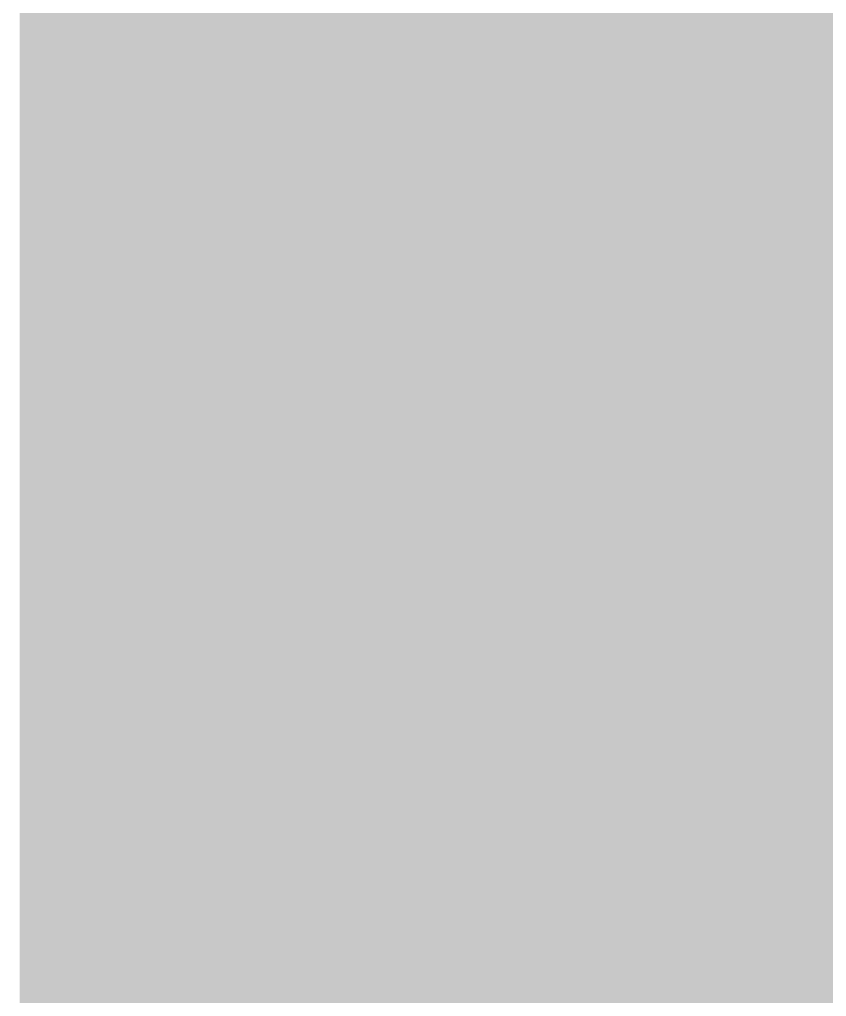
# Model space of a CAD drawing. Extents: x -0.1 to 65.1, y -1.2 to 30.1.
# Drawn here: x 34.795 to 35.0877, y 5.9512 to 6.3056 of the extents above; entities that cross this region are included whole.
import ezdxf

# ---------------------------------------------------------------- set-up
doc = ezdxf.new("R2010")
doc.units = 0
doc.header["$MEASUREMENT"] = 0
doc.layers.get('0').update_dxf_attribs({"linetype": 'CONTINUOUS'})
doc.layers.add('2D_LINE_126', color=7, linetype='CONTINUOUS')

# ---------------------------------------------------------------- blocks, each defined once
blk = doc.blocks.new('DRAWING_63')
at = {"layer": '2D_LINE_126', "const_width": 0.0254}
for points in [[(4.4577, -1.56591), (4.4577, -1.55448), (4.4577, -1.54305), (4.4577, -1.53162), (4.4577, -1.52019), (4.4577, -1.50876), (4.4577, -1.49733), (4.4577, -1.4859), (4.4577, -1.47447), (4.4577, -1.46304), (4.4577, -1.45161), (4.4577, -1.44018), (4.4577, -1.42875), (4.4577, -1.41732), (4.4577, -1.40589), (4.4577, -1.39446), (4.4577, -1.38303), (4.4577, -1.3716), (4.4577, -1.36017), (4.4577, -1.34874), (4.4577, -1.33731), (4.4577, -1.32588), (4.4577, -1.31445), (4.4577, -1.30302), (4.4577, -1.29159), (4.4577, -1.28016), (4.4577, -1.26873), (4.4577, -1.2573), (4.4577, -1.24587), (4.4577, -1.23444), (4.4577, -1.22301), (4.4577, -1.21158), (4.4577, -1.20015), (4.4577, -1.18872), (4.4577, -1.17729)], [(4.46913, -1.56591), (4.46913, -1.55448), (4.46913, -1.54305), (4.46913, -1.53162), (4.46913, -1.52019), (4.46913, -1.50876), (4.46913, -1.49733), (4.46913, -1.4859), (4.46913, -1.47447), (4.46913, -1.46304), (4.46913, -1.45161), (4.46913, -1.44018), (4.46913, -1.42875), (4.46913, -1.41732), (4.46913, -1.40589), (4.46913, -1.39446), (4.46913, -1.38303), (4.46913, -1.3716), (4.46913, -1.36017), (4.46913, -1.34874), (4.46913, -1.33731), (4.46913, -1.32588), (4.46913, -1.31445), (4.46913, -1.30302), (4.46913, -1.29159), (4.46913, -1.28016), (4.46913, -1.26873), (4.46913, -1.2573), (4.46913, -1.24587), (4.46913, -1.23444), (4.46913, -1.22301), (4.46913, -1.21158), (4.46913, -1.20015), (4.46913, -1.18872), (4.46913, -1.17729)], [(4.48056, -1.56591), (4.48056, -1.55448), (4.48056, -1.54305), (4.48056, -1.53162), (4.48056, -1.52019), (4.48056, -1.50876), (4.48056, -1.49733), (4.48056, -1.4859), (4.48056, -1.47447), (4.48056, -1.46304), (4.48056, -1.45161), (4.48056, -1.44018), (4.48056, -1.42875), (4.48056, -1.41732), (4.48056, -1.40589), (4.48056, -1.39446), (4.48056, -1.38303), (4.48056, -1.3716), (4.48056, -1.36017), (4.48056, -1.34874), (4.48056, -1.33731), (4.48056, -1.32588), (4.48056, -1.31445), (4.48056, -1.30302), (4.48056, -1.29159), (4.48056, -1.28016), (4.48056, -1.26873), (4.48056, -1.2573), (4.48056, -1.24587), (4.48056, -1.23444), (4.48056, -1.22301), (4.48056, -1.21158), (4.48056, -1.20015), (4.48056, -1.18872), (4.48056, -1.17729)], [(4.49199, -1.56591), (4.49199, -1.55448), (4.49199, -1.54305), (4.49199, -1.53162), (4.49199, -1.52019), (4.49199, -1.50876), (4.49199, -1.49733), (4.49199, -1.4859), (4.49199, -1.47447), (4.49199, -1.46304), (4.49199, -1.45161), (4.49199, -1.44018), (4.49199, -1.42875), (4.49199, -1.41732), (4.49199, -1.40589), (4.49199, -1.39446), (4.49199, -1.38303), (4.49199, -1.3716), (4.49199, -1.36017), (4.49199, -1.34874), (4.49199, -1.33731), (4.49199, -1.32588), (4.49199, -1.31445), (4.49199, -1.30302), (4.49199, -1.29159), (4.49199, -1.28016), (4.49199, -1.26873), (4.49199, -1.2573), (4.49199, -1.24587), (4.49199, -1.23444), (4.49199, -1.22301), (4.49199, -1.21158), (4.49199, -1.20015), (4.49199, -1.18872), (4.49199, -1.17729)], [(4.50342, -1.56591), (4.50342, -1.55448), (4.50342, -1.54305), (4.50342, -1.53162), (4.50342, -1.52019), (4.50342, -1.50876), (4.50342, -1.49733), (4.50342, -1.4859), (4.50342, -1.47447), (4.50342, -1.46304), (4.50342, -1.45161), (4.50342, -1.44018), (4.50342, -1.42875), (4.50342, -1.41732), (4.50342, -1.40589), (4.50342, -1.39446), (4.50342, -1.38303), (4.50342, -1.3716), (4.50342, -1.36017), (4.50342, -1.34874), (4.50342, -1.33731), (4.50342, -1.32588), (4.50342, -1.31445), (4.50342, -1.30302), (4.50342, -1.29159), (4.50342, -1.28016), (4.50342, -1.26873), (4.50342, -1.2573), (4.50342, -1.24587), (4.50342, -1.23444), (4.50342, -1.22301), (4.50342, -1.21158), (4.50342, -1.20015), (4.50342, -1.18872), (4.50342, -1.17729)], [(4.51485, -1.56591), (4.51485, -1.55448), (4.51485, -1.54305), (4.51485, -1.53162), (4.51485, -1.52019), (4.51485, -1.50876), (4.51485, -1.49733), (4.51485, -1.4859), (4.51485, -1.47447), (4.51485, -1.46304), (4.51485, -1.45161), (4.51485, -1.44018), (4.51485, -1.42875), (4.51485, -1.41732), (4.51485, -1.40589), (4.51485, -1.39446), (4.51485, -1.38303), (4.51485, -1.3716), (4.51485, -1.36017), (4.51485, -1.34874), (4.51485, -1.33731), (4.51485, -1.32588), (4.51485, -1.31445), (4.51485, -1.30302), (4.51485, -1.29159), (4.51485, -1.28016), (4.51485, -1.26873), (4.51485, -1.2573), (4.51485, -1.24587), (4.51485, -1.23444), (4.51485, -1.22301), (4.51485, -1.21158), (4.51485, -1.20015), (4.51485, -1.18872), (4.51485, -1.17729)], [(4.52628, -1.56591), (4.52628, -1.55448), (4.52628, -1.54305), (4.52628, -1.53162), (4.52628, -1.52019), (4.52628, -1.50876), (4.52628, -1.49733), (4.52628, -1.4859), (4.52628, -1.47447), (4.52628, -1.46304), (4.52628, -1.45161), (4.52628, -1.44018), (4.52628, -1.42875), (4.52628, -1.41732), (4.52628, -1.40589), (4.52628, -1.39446), (4.52628, -1.38303), (4.52628, -1.3716), (4.52628, -1.36017), (4.52628, -1.34874), (4.52628, -1.33731), (4.52628, -1.32588), (4.52628, -1.31445), (4.52628, -1.30302), (4.52628, -1.29159), (4.52628, -1.28016), (4.52628, -1.26873), (4.52628, -1.2573), (4.52628, -1.24587), (4.52628, -1.23444), (4.52628, -1.22301), (4.52628, -1.21158), (4.52628, -1.20015), (4.52628, -1.18872), (4.52628, -1.17729)], [(4.53771, -1.56591), (4.53771, -1.55448), (4.53771, -1.54305), (4.53771, -1.53162), (4.53771, -1.52019), (4.53771, -1.50876), (4.53771, -1.49733), (4.53771, -1.4859), (4.53771, -1.47447), (4.53771, -1.46304), (4.53771, -1.45161), (4.53771, -1.44018), (4.53771, -1.42875), (4.53771, -1.41732), (4.53771, -1.40589), (4.53771, -1.39446), (4.53771, -1.38303), (4.53771, -1.3716), (4.53771, -1.36017), (4.53771, -1.34874), (4.53771, -1.33731), (4.53771, -1.32588), (4.53771, -1.31445), (4.53771, -1.30302), (4.53771, -1.29159), (4.53771, -1.28016), (4.53771, -1.26873), (4.53771, -1.2573), (4.53771, -1.24587), (4.53771, -1.23444), (4.53771, -1.22301), (4.53771, -1.21158), (4.53771, -1.20015), (4.53771, -1.18872), (4.53771, -1.17729)], [(4.54914, -1.56591), (4.54914, -1.55448), (4.54914, -1.54305), (4.54914, -1.53162), (4.54914, -1.52019), (4.54914, -1.50876), (4.54914, -1.49733), (4.54914, -1.4859), (4.54914, -1.47447), (4.54914, -1.46304), (4.54914, -1.45161), (4.54914, -1.44018), (4.54914, -1.42875), (4.54914, -1.41732), (4.54914, -1.40589), (4.54914, -1.39446), (4.54914, -1.38303), (4.54914, -1.3716), (4.54914, -1.36017), (4.54914, -1.34874), (4.54914, -1.33731), (4.54914, -1.32588), (4.54914, -1.31445), (4.54914, -1.30302), (4.54914, -1.29159), (4.54914, -1.28016), (4.54914, -1.26873), (4.54914, -1.2573), (4.54914, -1.24587), (4.54914, -1.23444), (4.54914, -1.22301), (4.54914, -1.21158), (4.54914, -1.20015), (4.54914, -1.18872), (4.54914, -1.17729)], [(4.56057, -1.56591), (4.56057, -1.55448), (4.56057, -1.54305), (4.56057, -1.53162), (4.56057, -1.52019), (4.56057, -1.50876), (4.56057, -1.49733), (4.56057, -1.4859), (4.56057, -1.47447), (4.56057, -1.46304), (4.56057, -1.45161), (4.56057, -1.44018), (4.56057, -1.42875), (4.56057, -1.41732), (4.56057, -1.40589), (4.56057, -1.39446), (4.56057, -1.38303), (4.56057, -1.3716), (4.56057, -1.36017), (4.56057, -1.34874), (4.56057, -1.33731), (4.56057, -1.32588), (4.56057, -1.31445), (4.56057, -1.30302), (4.56057, -1.29159), (4.56057, -1.28016), (4.56057, -1.26873), (4.56057, -1.2573), (4.56057, -1.24587), (4.56057, -1.23444), (4.56057, -1.22301), (4.56057, -1.21158), (4.56057, -1.20015), (4.56057, -1.18872), (4.56057, -1.17729)], [(4.572, -1.56591), (4.572, -1.55448), (4.572, -1.54305), (4.572, -1.53162), (4.572, -1.52019), (4.572, -1.50876), (4.572, -1.49733), (4.572, -1.4859), (4.572, -1.47447), (4.572, -1.46304), (4.572, -1.45161), (4.572, -1.44018), (4.572, -1.42875), (4.572, -1.41732), (4.572, -1.40589), (4.572, -1.39446), (4.572, -1.38303), (4.572, -1.3716), (4.572, -1.36017), (4.572, -1.34874), (4.572, -1.33731), (4.572, -1.32588), (4.572, -1.31445), (4.572, -1.30302), (4.572, -1.29159), (4.572, -1.28016), (4.572, -1.26873), (4.572, -1.2573), (4.572, -1.24587), (4.572, -1.23444), (4.572, -1.22301), (4.572, -1.21158), (4.572, -1.20015), (4.572, -1.18872), (4.572, -1.17729)], [(4.58343, -1.56591), (4.58343, -1.55448), (4.58343, -1.54305), (4.58343, -1.53162), (4.58343, -1.52019), (4.58343, -1.50876), (4.58343, -1.49733), (4.58343, -1.4859), (4.58343, -1.47447), (4.58343, -1.46304), (4.58343, -1.45161), (4.58343, -1.44018), (4.58343, -1.42875), (4.58343, -1.41732), (4.58343, -1.40589), (4.58343, -1.39446), (4.58343, -1.38303), (4.58343, -1.3716), (4.58343, -1.36017), (4.58343, -1.34874), (4.58343, -1.33731), (4.58343, -1.32588), (4.58343, -1.31445), (4.58343, -1.30302), (4.58343, -1.29159), (4.58343, -1.28016), (4.58343, -1.26873), (4.58343, -1.2573), (4.58343, -1.24587), (4.58343, -1.23444), (4.58343, -1.22301), (4.58343, -1.21158), (4.58343, -1.20015), (4.58343, -1.18872), (4.58343, -1.17729)], [(4.59486, -1.56591), (4.59486, -1.55448), (4.59486, -1.54305), (4.59486, -1.53162), (4.59486, -1.52019), (4.59486, -1.50876), (4.59486, -1.49733), (4.59486, -1.4859), (4.59486, -1.47447), (4.59486, -1.46304), (4.59486, -1.45161), (4.59486, -1.44018), (4.59486, -1.42875), (4.59486, -1.41732), (4.59486, -1.40589), (4.59486, -1.39446), (4.59486, -1.38303), (4.59486, -1.3716), (4.59486, -1.36017), (4.59486, -1.34874), (4.59486, -1.33731), (4.59486, -1.32588), (4.59486, -1.31445), (4.59486, -1.30302), (4.59486, -1.29159), (4.59486, -1.28016), (4.59486, -1.26873), (4.59486, -1.2573), (4.59486, -1.24587), (4.59486, -1.23444), (4.59486, -1.22301), (4.59486, -1.21158), (4.59486, -1.20015), (4.59486, -1.18872), (4.59486, -1.17729)], [(4.60629, -1.56591), (4.60629, -1.55448), (4.60629, -1.54305), (4.60629, -1.53162), (4.60629, -1.52019), (4.60629, -1.50876), (4.60629, -1.49733), (4.60629, -1.4859), (4.60629, -1.47447), (4.60629, -1.46304), (4.60629, -1.45161), (4.60629, -1.44018), (4.60629, -1.42875), (4.60629, -1.41732), (4.60629, -1.40589), (4.60629, -1.39446), (4.60629, -1.38303), (4.60629, -1.3716), (4.60629, -1.36017), (4.60629, -1.34874), (4.60629, -1.33731), (4.60629, -1.32588), (4.60629, -1.31445), (4.60629, -1.30302), (4.60629, -1.29159), (4.60629, -1.28016), (4.60629, -1.26873), (4.60629, -1.2573), (4.60629, -1.24587), (4.60629, -1.23444), (4.60629, -1.22301), (4.60629, -1.21158), (4.60629, -1.20015), (4.60629, -1.18872), (4.60629, -1.17729)], [(4.61772, -1.56591), (4.61772, -1.55448), (4.61772, -1.54305), (4.61772, -1.53162), (4.61772, -1.52019), (4.61772, -1.50876), (4.61772, -1.49733), (4.61772, -1.4859), (4.61772, -1.47447), (4.61772, -1.46304), (4.61772, -1.45161), (4.61772, -1.44018), (4.61772, -1.42875), (4.61772, -1.41732), (4.61772, -1.40589), (4.61772, -1.39446), (4.61772, -1.38303), (4.61772, -1.3716), (4.61772, -1.36017), (4.61772, -1.34874), (4.61772, -1.33731), (4.61772, -1.32588), (4.61772, -1.31445), (4.61772, -1.30302), (4.61772, -1.29159), (4.61772, -1.28016), (4.61772, -1.26873), (4.61772, -1.2573), (4.61772, -1.24587), (4.61772, -1.23444), (4.61772, -1.22301), (4.61772, -1.21158), (4.61772, -1.20015), (4.61772, -1.18872), (4.61772, -1.17729)], [(4.62915, -1.56591), (4.62915, -1.55448), (4.62915, -1.54305), (4.62915, -1.53162), (4.62915, -1.52019), (4.62915, -1.50876), (4.62915, -1.49733), (4.62915, -1.4859), (4.62915, -1.47447), (4.62915, -1.46304), (4.62915, -1.45161), (4.62915, -1.44018), (4.62915, -1.42875), (4.62915, -1.41732), (4.62915, -1.40589), (4.62915, -1.39446), (4.62915, -1.38303), (4.62915, -1.3716), (4.62915, -1.36017), (4.62915, -1.34874), (4.62915, -1.33731), (4.62915, -1.32588), (4.62915, -1.31445), (4.62915, -1.30302), (4.62915, -1.29159), (4.62915, -1.28016), (4.62915, -1.26873), (4.62915, -1.2573), (4.62915, -1.24587), (4.62915, -1.23444), (4.62915, -1.22301), (4.62915, -1.21158), (4.62915, -1.20015), (4.62915, -1.18872), (4.62915, -1.17729)], [(4.64058, -1.56591), (4.64058, -1.55448), (4.64058, -1.54305), (4.64058, -1.53162), (4.64058, -1.52019), (4.64058, -1.50876), (4.64058, -1.49733), (4.64058, -1.4859), (4.64058, -1.47447), (4.64058, -1.46304), (4.64058, -1.45161), (4.64058, -1.44018), (4.64058, -1.42875), (4.64058, -1.41732), (4.64058, -1.40589), (4.64058, -1.39446), (4.64058, -1.38303), (4.64058, -1.3716), (4.64058, -1.36017), (4.64058, -1.34874), (4.64058, -1.33731), (4.64058, -1.32588), (4.64058, -1.31445), (4.64058, -1.30302), (4.64058, -1.29159), (4.64058, -1.28016), (4.64058, -1.26873), (4.64058, -1.2573), (4.64058, -1.24587), (4.64058, -1.23444), (4.64058, -1.22301), (4.64058, -1.21158), (4.64058, -1.20015), (4.64058, -1.18872), (4.64058, -1.17729)], [(4.65201, -1.56591), (4.65201, -1.55448), (4.65201, -1.54305), (4.65201, -1.53162), (4.65201, -1.52019), (4.65201, -1.50876), (4.65201, -1.49733), (4.65201, -1.4859), (4.65201, -1.47447), (4.65201, -1.46304), (4.65201, -1.45161), (4.65201, -1.44018), (4.65201, -1.42875), (4.65201, -1.41732), (4.65201, -1.40589), (4.65201, -1.39446), (4.65201, -1.38303), (4.65201, -1.3716), (4.65201, -1.36017), (4.65201, -1.34874), (4.65201, -1.33731), (4.65201, -1.32588), (4.65201, -1.31445), (4.65201, -1.30302), (4.65201, -1.29159), (4.65201, -1.28016), (4.65201, -1.26873), (4.65201, -1.2573), (4.65201, -1.24587), (4.65201, -1.23444), (4.65201, -1.22301), (4.65201, -1.21158), (4.65201, -1.20015), (4.65201, -1.18872), (4.65201, -1.17729)], [(4.66344, -1.56591), (4.66344, -1.55448), (4.66344, -1.54305), (4.66344, -1.53162), (4.66344, -1.52019), (4.66344, -1.50876), (4.66344, -1.49733), (4.66344, -1.4859), (4.66344, -1.47447), (4.66344, -1.46304), (4.66344, -1.45161), (4.66344, -1.44018), (4.66344, -1.42875), (4.66344, -1.41732), (4.66344, -1.40589), (4.66344, -1.39446), (4.66344, -1.38303), (4.66344, -1.3716), (4.66344, -1.36017), (4.66344, -1.34874), (4.66344, -1.33731), (4.66344, -1.32588), (4.66344, -1.31445), (4.66344, -1.30302), (4.66344, -1.29159), (4.66344, -1.28016), (4.66344, -1.26873), (4.66344, -1.2573), (4.66344, -1.24587), (4.66344, -1.23444), (4.66344, -1.22301), (4.66344, -1.21158), (4.66344, -1.20015), (4.66344, -1.18872), (4.66344, -1.17729)], [(4.67487, -1.56591), (4.67487, -1.55448), (4.67487, -1.54305), (4.67487, -1.53162), (4.67487, -1.52019), (4.67487, -1.50876), (4.67487, -1.49733), (4.67487, -1.4859), (4.67487, -1.47447), (4.67487, -1.46304), (4.67487, -1.45161), (4.67487, -1.44018), (4.67487, -1.42875), (4.67487, -1.41732), (4.67487, -1.40589), (4.67487, -1.39446), (4.67487, -1.38303), (4.67487, -1.3716), (4.67487, -1.36017), (4.67487, -1.34874), (4.67487, -1.33731), (4.67487, -1.32588), (4.67487, -1.31445), (4.67487, -1.30302), (4.67487, -1.29159), (4.67487, -1.28016), (4.67487, -1.26873), (4.67487, -1.2573), (4.67487, -1.24587), (4.67487, -1.23444), (4.67487, -1.22301), (4.67487, -1.21158), (4.67487, -1.20015), (4.67487, -1.18872), (4.67487, -1.17729)], [(4.6863, -1.56591), (4.6863, -1.55448), (4.6863, -1.54305), (4.6863, -1.53162), (4.6863, -1.52019), (4.6863, -1.50876), (4.6863, -1.49733), (4.6863, -1.4859), (4.6863, -1.47447), (4.6863, -1.46304), (4.6863, -1.45161), (4.6863, -1.44018), (4.6863, -1.42875), (4.6863, -1.41732), (4.6863, -1.40589), (4.6863, -1.39446), (4.6863, -1.38303), (4.6863, -1.3716), (4.6863, -1.36017), (4.6863, -1.34874), (4.6863, -1.33731), (4.6863, -1.32588), (4.6863, -1.31445), (4.6863, -1.30302), (4.6863, -1.29159), (4.6863, -1.28016), (4.6863, -1.26873), (4.6863, -1.2573), (4.6863, -1.24587), (4.6863, -1.23444), (4.6863, -1.22301), (4.6863, -1.21158), (4.6863, -1.20015), (4.6863, -1.18872), (4.6863, -1.17729)], [(4.74345, -1.56591), (4.74345, -1.55448), (4.74345, -1.54305), (4.74345, -1.53162), (4.74345, -1.52019), (4.74345, -1.50876), (4.74345, -1.49733), (4.74345, -1.4859), (4.74345, -1.47447), (4.74345, -1.46304), (4.74345, -1.45161), (4.74345, -1.44018), (4.74345, -1.42875), (4.74345, -1.41732), (4.74345, -1.40589), (4.74345, -1.39446), (4.74345, -1.38303), (4.74345, -1.3716), (4.74345, -1.36017), (4.74345, -1.34874), (4.74345, -1.33731), (4.74345, -1.32588), (4.74345, -1.31445), (4.74345, -1.30302), (4.74345, -1.29159), (4.74345, -1.28016), (4.74345, -1.26873), (4.74345, -1.2573), (4.74345, -1.24587), (4.74345, -1.23444), (4.74345, -1.22301), (4.74345, -1.21158), (4.74345, -1.20015), (4.74345, -1.18872), (4.74345, -1.17729)], [(4.70916, -1.56591), (4.70916, -1.55448), (4.70916, -1.54305), (4.70916, -1.53162), (4.70916, -1.52019), (4.70916, -1.50876), (4.70916, -1.49733), (4.70916, -1.4859), (4.70916, -1.47447), (4.70916, -1.46304), (4.70916, -1.45161), (4.70916, -1.44018), (4.70916, -1.42875), (4.70916, -1.41732), (4.70916, -1.40589), (4.70916, -1.39446), (4.70916, -1.38303), (4.70916, -1.3716), (4.70916, -1.36017), (4.70916, -1.34874), (4.70916, -1.33731), (4.70916, -1.32588), (4.70916, -1.31445), (4.70916, -1.30302), (4.70916, -1.29159), (4.70916, -1.28016), (4.70916, -1.26873), (4.70916, -1.2573), (4.70916, -1.24587), (4.70916, -1.23444), (4.70916, -1.22301), (4.70916, -1.21158), (4.70916, -1.20015), (4.70916, -1.18872), (4.70916, -1.17729)], [(4.72059, -1.56591), (4.72059, -1.55448), (4.72059, -1.54305), (4.72059, -1.53162), (4.72059, -1.52019), (4.72059, -1.50876), (4.72059, -1.49733), (4.72059, -1.4859), (4.72059, -1.47447), (4.72059, -1.46304), (4.72059, -1.45161), (4.72059, -1.44018), (4.72059, -1.42875), (4.72059, -1.41732), (4.72059, -1.40589), (4.72059, -1.39446), (4.72059, -1.38303), (4.72059, -1.3716), (4.72059, -1.36017), (4.72059, -1.34874), (4.72059, -1.33731), (4.72059, -1.32588), (4.72059, -1.31445), (4.72059, -1.30302), (4.72059, -1.29159), (4.72059, -1.28016), (4.72059, -1.26873), (4.72059, -1.2573), (4.72059, -1.24587), (4.72059, -1.23444), (4.72059, -1.22301), (4.72059, -1.21158), (4.72059, -1.20015), (4.72059, -1.18872), (4.72059, -1.17729)], [(4.73202, -1.56591), (4.73202, -1.55448), (4.73202, -1.54305), (4.73202, -1.53162), (4.73202, -1.52019), (4.73202, -1.50876), (4.73202, -1.49733), (4.73202, -1.4859), (4.73202, -1.47447), (4.73202, -1.46304), (4.73202, -1.45161), (4.73202, -1.44018), (4.73202, -1.42875), (4.73202, -1.41732), (4.73202, -1.40589), (4.73202, -1.39446), (4.73202, -1.38303), (4.73202, -1.3716), (4.73202, -1.36017), (4.73202, -1.34874), (4.73202, -1.33731), (4.73202, -1.32588), (4.73202, -1.31445), (4.73202, -1.30302), (4.73202, -1.29159), (4.73202, -1.28016), (4.73202, -1.26873), (4.73202, -1.2573), (4.73202, -1.24587), (4.73202, -1.23444), (4.73202, -1.22301), (4.73202, -1.21158), (4.73202, -1.20015), (4.73202, -1.18872), (4.73202, -1.17729)], [(4.75488, -1.18872), (4.74345, -1.18872), (4.73202, -1.18872), (4.72059, -1.18872), (4.70916, -1.18872), (4.69773, -1.18872), (4.69773, -1.17729)], [(4.75488, -1.20015), (4.74345, -1.20015), (4.73202, -1.20015), (4.72059, -1.20015), (4.70916, -1.20015), (4.69773, -1.20015), (4.69773, -1.18872), (4.6863, -1.18872), (4.67487, -1.18872), (4.66344, -1.18872), (4.65201, -1.18872), (4.64058, -1.18872), (4.62915, -1.18872), (4.61772, -1.18872), (4.60629, -1.18872), (4.59486, -1.18872), (4.58343, -1.18872), (4.572, -1.18872), (4.56057, -1.18872), (4.54914, -1.18872), (4.53771, -1.18872), (4.52628, -1.18872), (4.51485, -1.18872), (4.50342, -1.18872), (4.49199, -1.18872), (4.48056, -1.18872), (4.46913, -1.18872), (4.4577, -1.18872)], [(4.75488, -1.21158), (4.74345, -1.21158), (4.73202, -1.21158), (4.72059, -1.21158), (4.70916, -1.21158), (4.69773, -1.21158), (4.69773, -1.20015), (4.6863, -1.20015), (4.67487, -1.20015), (4.66344, -1.20015), (4.65201, -1.20015), (4.64058, -1.20015), (4.62915, -1.20015), (4.61772, -1.20015), (4.60629, -1.20015), (4.59486, -1.20015), (4.58343, -1.20015), (4.572, -1.20015), (4.56057, -1.20015), (4.54914, -1.20015), (4.53771, -1.20015), (4.52628, -1.20015), (4.51485, -1.20015), (4.50342, -1.20015), (4.49199, -1.20015), (4.48056, -1.20015), (4.46913, -1.20015), (4.4577, -1.20015)], [(4.75488, -1.22301), (4.74345, -1.22301), (4.73202, -1.22301), (4.72059, -1.22301), (4.70916, -1.22301), (4.69773, -1.22301), (4.69773, -1.21158), (4.6863, -1.21158), (4.67487, -1.21158), (4.66344, -1.21158), (4.65201, -1.21158), (4.64058, -1.21158), (4.62915, -1.21158), (4.61772, -1.21158), (4.60629, -1.21158), (4.59486, -1.21158), (4.58343, -1.21158), (4.572, -1.21158), (4.56057, -1.21158), (4.54914, -1.21158), (4.53771, -1.21158), (4.52628, -1.21158), (4.51485, -1.21158), (4.50342, -1.21158), (4.49199, -1.21158), (4.48056, -1.21158), (4.46913, -1.21158), (4.4577, -1.21158)], [(4.75488, -1.23444), (4.74345, -1.23444), (4.73202, -1.23444), (4.72059, -1.23444), (4.70916, -1.23444), (4.69773, -1.23444), (4.69773, -1.22301), (4.6863, -1.22301), (4.67487, -1.22301), (4.66344, -1.22301), (4.65201, -1.22301), (4.64058, -1.22301), (4.62915, -1.22301), (4.61772, -1.22301), (4.60629, -1.22301), (4.59486, -1.22301), (4.58343, -1.22301), (4.572, -1.22301), (4.56057, -1.22301), (4.54914, -1.22301), (4.53771, -1.22301), (4.52628, -1.22301), (4.51485, -1.22301), (4.50342, -1.22301), (4.49199, -1.22301), (4.48056, -1.22301), (4.46913, -1.22301), (4.4577, -1.22301)], [(4.75488, -1.24587), (4.74345, -1.24587), (4.73202, -1.24587), (4.72059, -1.24587), (4.70916, -1.24587), (4.69773, -1.24587), (4.69773, -1.23444), (4.6863, -1.23444), (4.67487, -1.23444), (4.66344, -1.23444), (4.65201, -1.23444), (4.64058, -1.23444), (4.62915, -1.23444), (4.61772, -1.23444), (4.60629, -1.23444), (4.59486, -1.23444), (4.58343, -1.23444), (4.572, -1.23444), (4.56057, -1.23444), (4.54914, -1.23444), (4.53771, -1.23444), (4.52628, -1.23444), (4.51485, -1.23444), (4.50342, -1.23444), (4.49199, -1.23444), (4.48056, -1.23444), (4.46913, -1.23444), (4.4577, -1.23444)], [(4.75488, -1.2573), (4.74345, -1.2573), (4.73202, -1.2573), (4.72059, -1.2573), (4.70916, -1.2573), (4.69773, -1.2573), (4.69773, -1.24587), (4.6863, -1.24587), (4.67487, -1.24587), (4.66344, -1.24587), (4.65201, -1.24587), (4.64058, -1.24587), (4.62915, -1.24587), (4.61772, -1.24587), (4.60629, -1.24587), (4.59486, -1.24587), (4.58343, -1.24587), (4.572, -1.24587), (4.56057, -1.24587), (4.54914, -1.24587), (4.53771, -1.24587), (4.52628, -1.24587), (4.51485, -1.24587), (4.50342, -1.24587), (4.49199, -1.24587), (4.48056, -1.24587), (4.46913, -1.24587), (4.4577, -1.24587)], [(4.75488, -1.26873), (4.74345, -1.26873), (4.73202, -1.26873), (4.72059, -1.26873), (4.70916, -1.26873), (4.69773, -1.26873), (4.69773, -1.2573), (4.6863, -1.2573), (4.67487, -1.2573), (4.66344, -1.2573), (4.65201, -1.2573), (4.64058, -1.2573), (4.62915, -1.2573), (4.61772, -1.2573), (4.60629, -1.2573), (4.59486, -1.2573), (4.58343, -1.2573), (4.572, -1.2573), (4.56057, -1.2573), (4.54914, -1.2573), (4.53771, -1.2573), (4.52628, -1.2573), (4.51485, -1.2573), (4.50342, -1.2573), (4.49199, -1.2573), (4.48056, -1.2573), (4.46913, -1.2573), (4.4577, -1.2573)], [(4.75488, -1.28016), (4.74345, -1.28016), (4.73202, -1.28016), (4.72059, -1.28016), (4.70916, -1.28016), (4.69773, -1.28016), (4.69773, -1.26873), (4.6863, -1.26873), (4.67487, -1.26873), (4.66344, -1.26873), (4.65201, -1.26873), (4.64058, -1.26873), (4.62915, -1.26873), (4.61772, -1.26873), (4.60629, -1.26873), (4.59486, -1.26873), (4.58343, -1.26873), (4.572, -1.26873), (4.56057, -1.26873), (4.54914, -1.26873), (4.53771, -1.26873), (4.52628, -1.26873), (4.51485, -1.26873), (4.50342, -1.26873), (4.49199, -1.26873), (4.48056, -1.26873), (4.46913, -1.26873), (4.4577, -1.26873)], [(4.75488, -1.29159), (4.74345, -1.29159), (4.73202, -1.29159), (4.72059, -1.29159), (4.70916, -1.29159), (4.69773, -1.29159), (4.69773, -1.28016), (4.6863, -1.28016), (4.67487, -1.28016), (4.66344, -1.28016), (4.65201, -1.28016), (4.64058, -1.28016), (4.62915, -1.28016), (4.61772, -1.28016), (4.60629, -1.28016), (4.59486, -1.28016), (4.58343, -1.28016), (4.572, -1.28016), (4.56057, -1.28016), (4.54914, -1.28016), (4.53771, -1.28016), (4.52628, -1.28016), (4.51485, -1.28016), (4.50342, -1.28016), (4.49199, -1.28016), (4.48056, -1.28016), (4.46913, -1.28016), (4.4577, -1.28016)], [(4.75488, -1.30302), (4.74345, -1.30302), (4.73202, -1.30302), (4.72059, -1.30302), (4.70916, -1.30302), (4.69773, -1.30302), (4.69773, -1.29159), (4.6863, -1.29159), (4.67487, -1.29159), (4.66344, -1.29159), (4.65201, -1.29159), (4.64058, -1.29159), (4.62915, -1.29159), (4.61772, -1.29159), (4.60629, -1.29159), (4.59486, -1.29159), (4.58343, -1.29159), (4.572, -1.29159), (4.56057, -1.29159), (4.54914, -1.29159), (4.53771, -1.29159), (4.52628, -1.29159), (4.51485, -1.29159), (4.50342, -1.29159), (4.49199, -1.29159), (4.48056, -1.29159), (4.46913, -1.29159), (4.4577, -1.29159)], [(4.75488, -1.31445), (4.74345, -1.31445), (4.73202, -1.31445), (4.72059, -1.31445), (4.70916, -1.31445), (4.69773, -1.31445), (4.69773, -1.30302), (4.6863, -1.30302), (4.67487, -1.30302), (4.66344, -1.30302), (4.65201, -1.30302), (4.64058, -1.30302), (4.62915, -1.30302), (4.61772, -1.30302), (4.60629, -1.30302), (4.59486, -1.30302), (4.58343, -1.30302), (4.572, -1.30302), (4.56057, -1.30302), (4.54914, -1.30302), (4.53771, -1.30302), (4.52628, -1.30302), (4.51485, -1.30302), (4.50342, -1.30302), (4.49199, -1.30302), (4.48056, -1.30302), (4.46913, -1.30302), (4.4577, -1.30302)], [(4.75488, -1.32588), (4.74345, -1.32588), (4.73202, -1.32588), (4.72059, -1.32588), (4.70916, -1.32588), (4.69773, -1.32588), (4.69773, -1.31445), (4.6863, -1.31445), (4.67487, -1.31445), (4.66344, -1.31445), (4.65201, -1.31445), (4.64058, -1.31445), (4.62915, -1.31445), (4.61772, -1.31445), (4.60629, -1.31445), (4.59486, -1.31445), (4.58343, -1.31445), (4.572, -1.31445), (4.56057, -1.31445), (4.54914, -1.31445), (4.53771, -1.31445), (4.52628, -1.31445), (4.51485, -1.31445), (4.50342, -1.31445), (4.49199, -1.31445), (4.48056, -1.31445), (4.46913, -1.31445), (4.4577, -1.31445)], [(4.75488, -1.33731), (4.74345, -1.33731), (4.73202, -1.33731), (4.72059, -1.33731), (4.70916, -1.33731), (4.69773, -1.33731), (4.69773, -1.32588), (4.6863, -1.32588), (4.67487, -1.32588), (4.66344, -1.32588), (4.65201, -1.32588), (4.64058, -1.32588), (4.62915, -1.32588), (4.61772, -1.32588), (4.60629, -1.32588), (4.59486, -1.32588), (4.58343, -1.32588), (4.572, -1.32588), (4.56057, -1.32588), (4.54914, -1.32588), (4.53771, -1.32588), (4.52628, -1.32588), (4.51485, -1.32588), (4.50342, -1.32588), (4.49199, -1.32588), (4.48056, -1.32588), (4.46913, -1.32588), (4.4577, -1.32588)], [(4.75488, -1.34874), (4.74345, -1.34874), (4.73202, -1.34874), (4.72059, -1.34874), (4.70916, -1.34874), (4.69773, -1.34874), (4.69773, -1.33731), (4.6863, -1.33731), (4.67487, -1.33731), (4.66344, -1.33731), (4.65201, -1.33731), (4.64058, -1.33731), (4.62915, -1.33731), (4.61772, -1.33731), (4.60629, -1.33731), (4.59486, -1.33731), (4.58343, -1.33731), (4.572, -1.33731), (4.56057, -1.33731), (4.54914, -1.33731), (4.53771, -1.33731), (4.52628, -1.33731), (4.51485, -1.33731), (4.50342, -1.33731), (4.49199, -1.33731), (4.48056, -1.33731), (4.46913, -1.33731), (4.4577, -1.33731)], [(4.75488, -1.36017), (4.74345, -1.36017), (4.73202, -1.36017), (4.72059, -1.36017), (4.70916, -1.36017), (4.69773, -1.36017), (4.69773, -1.34874), (4.6863, -1.34874), (4.67487, -1.34874), (4.66344, -1.34874), (4.65201, -1.34874), (4.64058, -1.34874), (4.62915, -1.34874), (4.61772, -1.34874), (4.60629, -1.34874), (4.59486, -1.34874), (4.58343, -1.34874), (4.572, -1.34874), (4.56057, -1.34874), (4.54914, -1.34874), (4.53771, -1.34874), (4.52628, -1.34874), (4.51485, -1.34874), (4.50342, -1.34874), (4.49199, -1.34874), (4.48056, -1.34874), (4.46913, -1.34874), (4.4577, -1.34874)], [(4.75488, -1.3716), (4.74345, -1.3716), (4.73202, -1.3716), (4.72059, -1.3716), (4.70916, -1.3716), (4.69773, -1.3716), (4.69773, -1.36017), (4.6863, -1.36017), (4.67487, -1.36017), (4.66344, -1.36017), (4.65201, -1.36017), (4.64058, -1.36017), (4.62915, -1.36017), (4.61772, -1.36017), (4.60629, -1.36017), (4.59486, -1.36017), (4.58343, -1.36017), (4.572, -1.36017), (4.56057, -1.36017), (4.54914, -1.36017), (4.53771, -1.36017), (4.52628, -1.36017), (4.51485, -1.36017), (4.50342, -1.36017), (4.49199, -1.36017), (4.48056, -1.36017), (4.46913, -1.36017), (4.4577, -1.36017)], [(4.75488, -1.38303), (4.74345, -1.38303), (4.73202, -1.38303), (4.72059, -1.38303), (4.70916, -1.38303), (4.69773, -1.38303), (4.69773, -1.3716), (4.6863, -1.3716), (4.67487, -1.3716), (4.66344, -1.3716), (4.65201, -1.3716), (4.64058, -1.3716), (4.62915, -1.3716), (4.61772, -1.3716), (4.60629, -1.3716), (4.59486, -1.3716), (4.58343, -1.3716), (4.572, -1.3716), (4.56057, -1.3716), (4.54914, -1.3716), (4.53771, -1.3716), (4.52628, -1.3716), (4.51485, -1.3716), (4.50342, -1.3716), (4.49199, -1.3716), (4.48056, -1.3716), (4.46913, -1.3716), (4.4577, -1.3716)], [(4.75488, -1.39446), (4.74345, -1.39446), (4.73202, -1.39446), (4.72059, -1.39446), (4.70916, -1.39446), (4.69773, -1.39446), (4.69773, -1.38303), (4.6863, -1.38303), (4.67487, -1.38303), (4.66344, -1.38303), (4.65201, -1.38303), (4.64058, -1.38303), (4.62915, -1.38303), (4.61772, -1.38303), (4.60629, -1.38303), (4.59486, -1.38303), (4.58343, -1.38303), (4.572, -1.38303), (4.56057, -1.38303), (4.54914, -1.38303), (4.53771, -1.38303), (4.52628, -1.38303), (4.51485, -1.38303), (4.50342, -1.38303), (4.49199, -1.38303), (4.48056, -1.38303), (4.46913, -1.38303), (4.4577, -1.38303)], [(4.75488, -1.40589), (4.74345, -1.40589), (4.73202, -1.40589), (4.72059, -1.40589), (4.70916, -1.40589), (4.69773, -1.40589), (4.69773, -1.39446), (4.6863, -1.39446), (4.67487, -1.39446), (4.66344, -1.39446), (4.65201, -1.39446), (4.64058, -1.39446), (4.62915, -1.39446), (4.61772, -1.39446), (4.60629, -1.39446), (4.59486, -1.39446), (4.58343, -1.39446), (4.572, -1.39446), (4.56057, -1.39446), (4.54914, -1.39446), (4.53771, -1.39446), (4.52628, -1.39446), (4.51485, -1.39446), (4.50342, -1.39446), (4.49199, -1.39446), (4.48056, -1.39446), (4.46913, -1.39446), (4.4577, -1.39446)], [(4.75488, -1.41732), (4.74345, -1.41732), (4.73202, -1.41732), (4.72059, -1.41732), (4.70916, -1.41732), (4.69773, -1.41732), (4.69773, -1.40589), (4.6863, -1.40589), (4.67487, -1.40589), (4.66344, -1.40589), (4.65201, -1.40589), (4.64058, -1.40589), (4.62915, -1.40589), (4.61772, -1.40589), (4.60629, -1.40589), (4.59486, -1.40589), (4.58343, -1.40589), (4.572, -1.40589), (4.56057, -1.40589), (4.54914, -1.40589), (4.53771, -1.40589), (4.52628, -1.40589), (4.51485, -1.40589), (4.50342, -1.40589), (4.49199, -1.40589), (4.48056, -1.40589), (4.46913, -1.40589), (4.4577, -1.40589)], [(4.75488, -1.42875), (4.74345, -1.42875), (4.73202, -1.42875), (4.72059, -1.42875), (4.70916, -1.42875), (4.69773, -1.42875), (4.69773, -1.41732), (4.6863, -1.41732), (4.67487, -1.41732), (4.66344, -1.41732), (4.65201, -1.41732), (4.64058, -1.41732), (4.62915, -1.41732), (4.61772, -1.41732), (4.60629, -1.41732), (4.59486, -1.41732), (4.58343, -1.41732), (4.572, -1.41732), (4.56057, -1.41732), (4.54914, -1.41732), (4.53771, -1.41732), (4.52628, -1.41732), (4.51485, -1.41732), (4.50342, -1.41732), (4.49199, -1.41732), (4.48056, -1.41732), (4.46913, -1.41732), (4.4577, -1.41732)], [(4.75488, -1.44018), (4.74345, -1.44018), (4.73202, -1.44018), (4.72059, -1.44018), (4.70916, -1.44018), (4.69773, -1.44018), (4.69773, -1.42875), (4.6863, -1.42875), (4.67487, -1.42875), (4.66344, -1.42875), (4.65201, -1.42875), (4.64058, -1.42875), (4.62915, -1.42875), (4.61772, -1.42875), (4.60629, -1.42875), (4.59486, -1.42875), (4.58343, -1.42875), (4.572, -1.42875), (4.56057, -1.42875), (4.54914, -1.42875), (4.53771, -1.42875), (4.52628, -1.42875), (4.51485, -1.42875), (4.50342, -1.42875), (4.49199, -1.42875), (4.48056, -1.42875), (4.46913, -1.42875), (4.4577, -1.42875)], [(4.75488, -1.45161), (4.74345, -1.45161), (4.73202, -1.45161), (4.72059, -1.45161), (4.70916, -1.45161), (4.69773, -1.45161), (4.69773, -1.44018), (4.6863, -1.44018), (4.67487, -1.44018), (4.66344, -1.44018), (4.65201, -1.44018), (4.64058, -1.44018), (4.62915, -1.44018), (4.61772, -1.44018), (4.60629, -1.44018), (4.59486, -1.44018), (4.58343, -1.44018), (4.572, -1.44018), (4.56057, -1.44018), (4.54914, -1.44018), (4.53771, -1.44018), (4.52628, -1.44018), (4.51485, -1.44018), (4.50342, -1.44018), (4.49199, -1.44018), (4.48056, -1.44018), (4.46913, -1.44018), (4.4577, -1.44018)], [(4.75488, -1.46304), (4.74345, -1.46304), (4.73202, -1.46304), (4.72059, -1.46304), (4.70916, -1.46304), (4.69773, -1.46304), (4.69773, -1.45161), (4.6863, -1.45161), (4.67487, -1.45161), (4.66344, -1.45161), (4.65201, -1.45161), (4.64058, -1.45161), (4.62915, -1.45161), (4.61772, -1.45161), (4.60629, -1.45161), (4.59486, -1.45161), (4.58343, -1.45161), (4.572, -1.45161), (4.56057, -1.45161), (4.54914, -1.45161), (4.53771, -1.45161), (4.52628, -1.45161), (4.51485, -1.45161), (4.50342, -1.45161), (4.49199, -1.45161), (4.48056, -1.45161), (4.46913, -1.45161), (4.4577, -1.45161)], [(4.75488, -1.47447), (4.74345, -1.47447), (4.73202, -1.47447), (4.72059, -1.47447), (4.70916, -1.47447), (4.69773, -1.47447), (4.69773, -1.46304), (4.6863, -1.46304), (4.67487, -1.46304), (4.66344, -1.46304), (4.65201, -1.46304), (4.64058, -1.46304), (4.62915, -1.46304), (4.61772, -1.46304), (4.60629, -1.46304), (4.59486, -1.46304), (4.58343, -1.46304), (4.572, -1.46304), (4.56057, -1.46304), (4.54914, -1.46304), (4.53771, -1.46304), (4.52628, -1.46304), (4.51485, -1.46304), (4.50342, -1.46304), (4.49199, -1.46304), (4.48056, -1.46304), (4.46913, -1.46304), (4.4577, -1.46304)], [(4.75488, -1.4859), (4.74345, -1.4859), (4.73202, -1.4859), (4.72059, -1.4859), (4.70916, -1.4859), (4.69773, -1.4859), (4.69773, -1.47447), (4.6863, -1.47447), (4.67487, -1.47447), (4.66344, -1.47447), (4.65201, -1.47447), (4.64058, -1.47447), (4.62915, -1.47447), (4.61772, -1.47447), (4.60629, -1.47447), (4.59486, -1.47447), (4.58343, -1.47447), (4.572, -1.47447), (4.56057, -1.47447), (4.54914, -1.47447), (4.53771, -1.47447), (4.52628, -1.47447), (4.51485, -1.47447), (4.50342, -1.47447), (4.49199, -1.47447), (4.48056, -1.47447), (4.46913, -1.47447), (4.4577, -1.47447)], [(4.75488, -1.49733), (4.74345, -1.49733), (4.73202, -1.49733), (4.72059, -1.49733), (4.70916, -1.49733), (4.69773, -1.49733), (4.69773, -1.4859), (4.6863, -1.4859), (4.67487, -1.4859), (4.66344, -1.4859), (4.65201, -1.4859), (4.64058, -1.4859), (4.62915, -1.4859), (4.61772, -1.4859), (4.60629, -1.4859), (4.59486, -1.4859), (4.58343, -1.4859), (4.572, -1.4859), (4.56057, -1.4859), (4.54914, -1.4859), (4.53771, -1.4859), (4.52628, -1.4859), (4.51485, -1.4859), (4.50342, -1.4859), (4.49199, -1.4859), (4.48056, -1.4859), (4.46913, -1.4859), (4.4577, -1.4859)], [(4.75488, -1.50876), (4.74345, -1.50876), (4.73202, -1.50876), (4.72059, -1.50876), (4.70916, -1.50876), (4.69773, -1.50876), (4.69773, -1.49733), (4.6863, -1.49733), (4.67487, -1.49733), (4.66344, -1.49733), (4.65201, -1.49733), (4.64058, -1.49733), (4.62915, -1.49733), (4.61772, -1.49733), (4.60629, -1.49733), (4.59486, -1.49733), (4.58343, -1.49733), (4.572, -1.49733), (4.56057, -1.49733), (4.54914, -1.49733), (4.53771, -1.49733), (4.52628, -1.49733), (4.51485, -1.49733), (4.50342, -1.49733), (4.49199, -1.49733), (4.48056, -1.49733), (4.46913, -1.49733), (4.4577, -1.49733)], [(4.75488, -1.52019), (4.74345, -1.52019), (4.73202, -1.52019), (4.72059, -1.52019), (4.70916, -1.52019), (4.69773, -1.52019), (4.69773, -1.50876), (4.6863, -1.50876), (4.67487, -1.50876), (4.66344, -1.50876), (4.65201, -1.50876), (4.64058, -1.50876), (4.62915, -1.50876), (4.61772, -1.50876), (4.60629, -1.50876), (4.59486, -1.50876), (4.58343, -1.50876), (4.572, -1.50876), (4.56057, -1.50876), (4.54914, -1.50876), (4.53771, -1.50876), (4.52628, -1.50876), (4.51485, -1.50876), (4.50342, -1.50876), (4.49199, -1.50876), (4.48056, -1.50876), (4.46913, -1.50876), (4.4577, -1.50876)], [(4.75488, -1.53162), (4.74345, -1.53162), (4.73202, -1.53162), (4.72059, -1.53162), (4.70916, -1.53162), (4.69773, -1.53162), (4.69773, -1.52019), (4.6863, -1.52019), (4.67487, -1.52019), (4.66344, -1.52019), (4.65201, -1.52019), (4.64058, -1.52019), (4.62915, -1.52019), (4.61772, -1.52019), (4.60629, -1.52019), (4.59486, -1.52019), (4.58343, -1.52019), (4.572, -1.52019), (4.56057, -1.52019), (4.54914, -1.52019), (4.53771, -1.52019), (4.52628, -1.52019), (4.51485, -1.52019), (4.50342, -1.52019), (4.49199, -1.52019), (4.48056, -1.52019), (4.46913, -1.52019), (4.4577, -1.52019)], [(4.75488, -1.54305), (4.74345, -1.54305), (4.73202, -1.54305), (4.72059, -1.54305), (4.70916, -1.54305), (4.69773, -1.54305), (4.69773, -1.53162), (4.6863, -1.53162), (4.67487, -1.53162), (4.66344, -1.53162), (4.65201, -1.53162), (4.64058, -1.53162), (4.62915, -1.53162), (4.61772, -1.53162), (4.60629, -1.53162), (4.59486, -1.53162), (4.58343, -1.53162), (4.572, -1.53162), (4.56057, -1.53162), (4.54914, -1.53162), (4.53771, -1.53162), (4.52628, -1.53162), (4.51485, -1.53162), (4.50342, -1.53162), (4.49199, -1.53162), (4.48056, -1.53162), (4.46913, -1.53162), (4.4577, -1.53162)], [(4.75488, -1.55448), (4.74345, -1.55448), (4.73202, -1.55448), (4.72059, -1.55448), (4.70916, -1.55448), (4.69773, -1.55448), (4.69773, -1.54305), (4.6863, -1.54305), (4.67487, -1.54305), (4.66344, -1.54305), (4.65201, -1.54305), (4.64058, -1.54305), (4.62915, -1.54305), (4.61772, -1.54305), (4.60629, -1.54305), (4.59486, -1.54305), (4.58343, -1.54305), (4.572, -1.54305), (4.56057, -1.54305), (4.54914, -1.54305), (4.53771, -1.54305), (4.52628, -1.54305), (4.51485, -1.54305), (4.50342, -1.54305), (4.49199, -1.54305), (4.48056, -1.54305), (4.46913, -1.54305), (4.4577, -1.54305)], [(4.69773, -1.56591), (4.69773, -1.55448), (4.6863, -1.55448), (4.67487, -1.55448), (4.66344, -1.55448), (4.65201, -1.55448), (4.64058, -1.55448), (4.62915, -1.55448), (4.61772, -1.55448), (4.60629, -1.55448), (4.59486, -1.55448), (4.58343, -1.55448), (4.572, -1.55448), (4.56057, -1.55448), (4.54914, -1.55448), (4.53771, -1.55448), (4.52628, -1.55448), (4.51485, -1.55448), (4.50342, -1.55448), (4.49199, -1.55448), (4.48056, -1.55448), (4.46913, -1.55448), (4.4577, -1.55448)]]:
    blk.add_lwpolyline(points, dxfattribs=at)

msp = doc.modelspace()

# ---------------------------------------------------------------- block references
msp.add_blockref('DRAWING_63', (30.35, 7.5))

doc.saveas('drawing.dxf')
